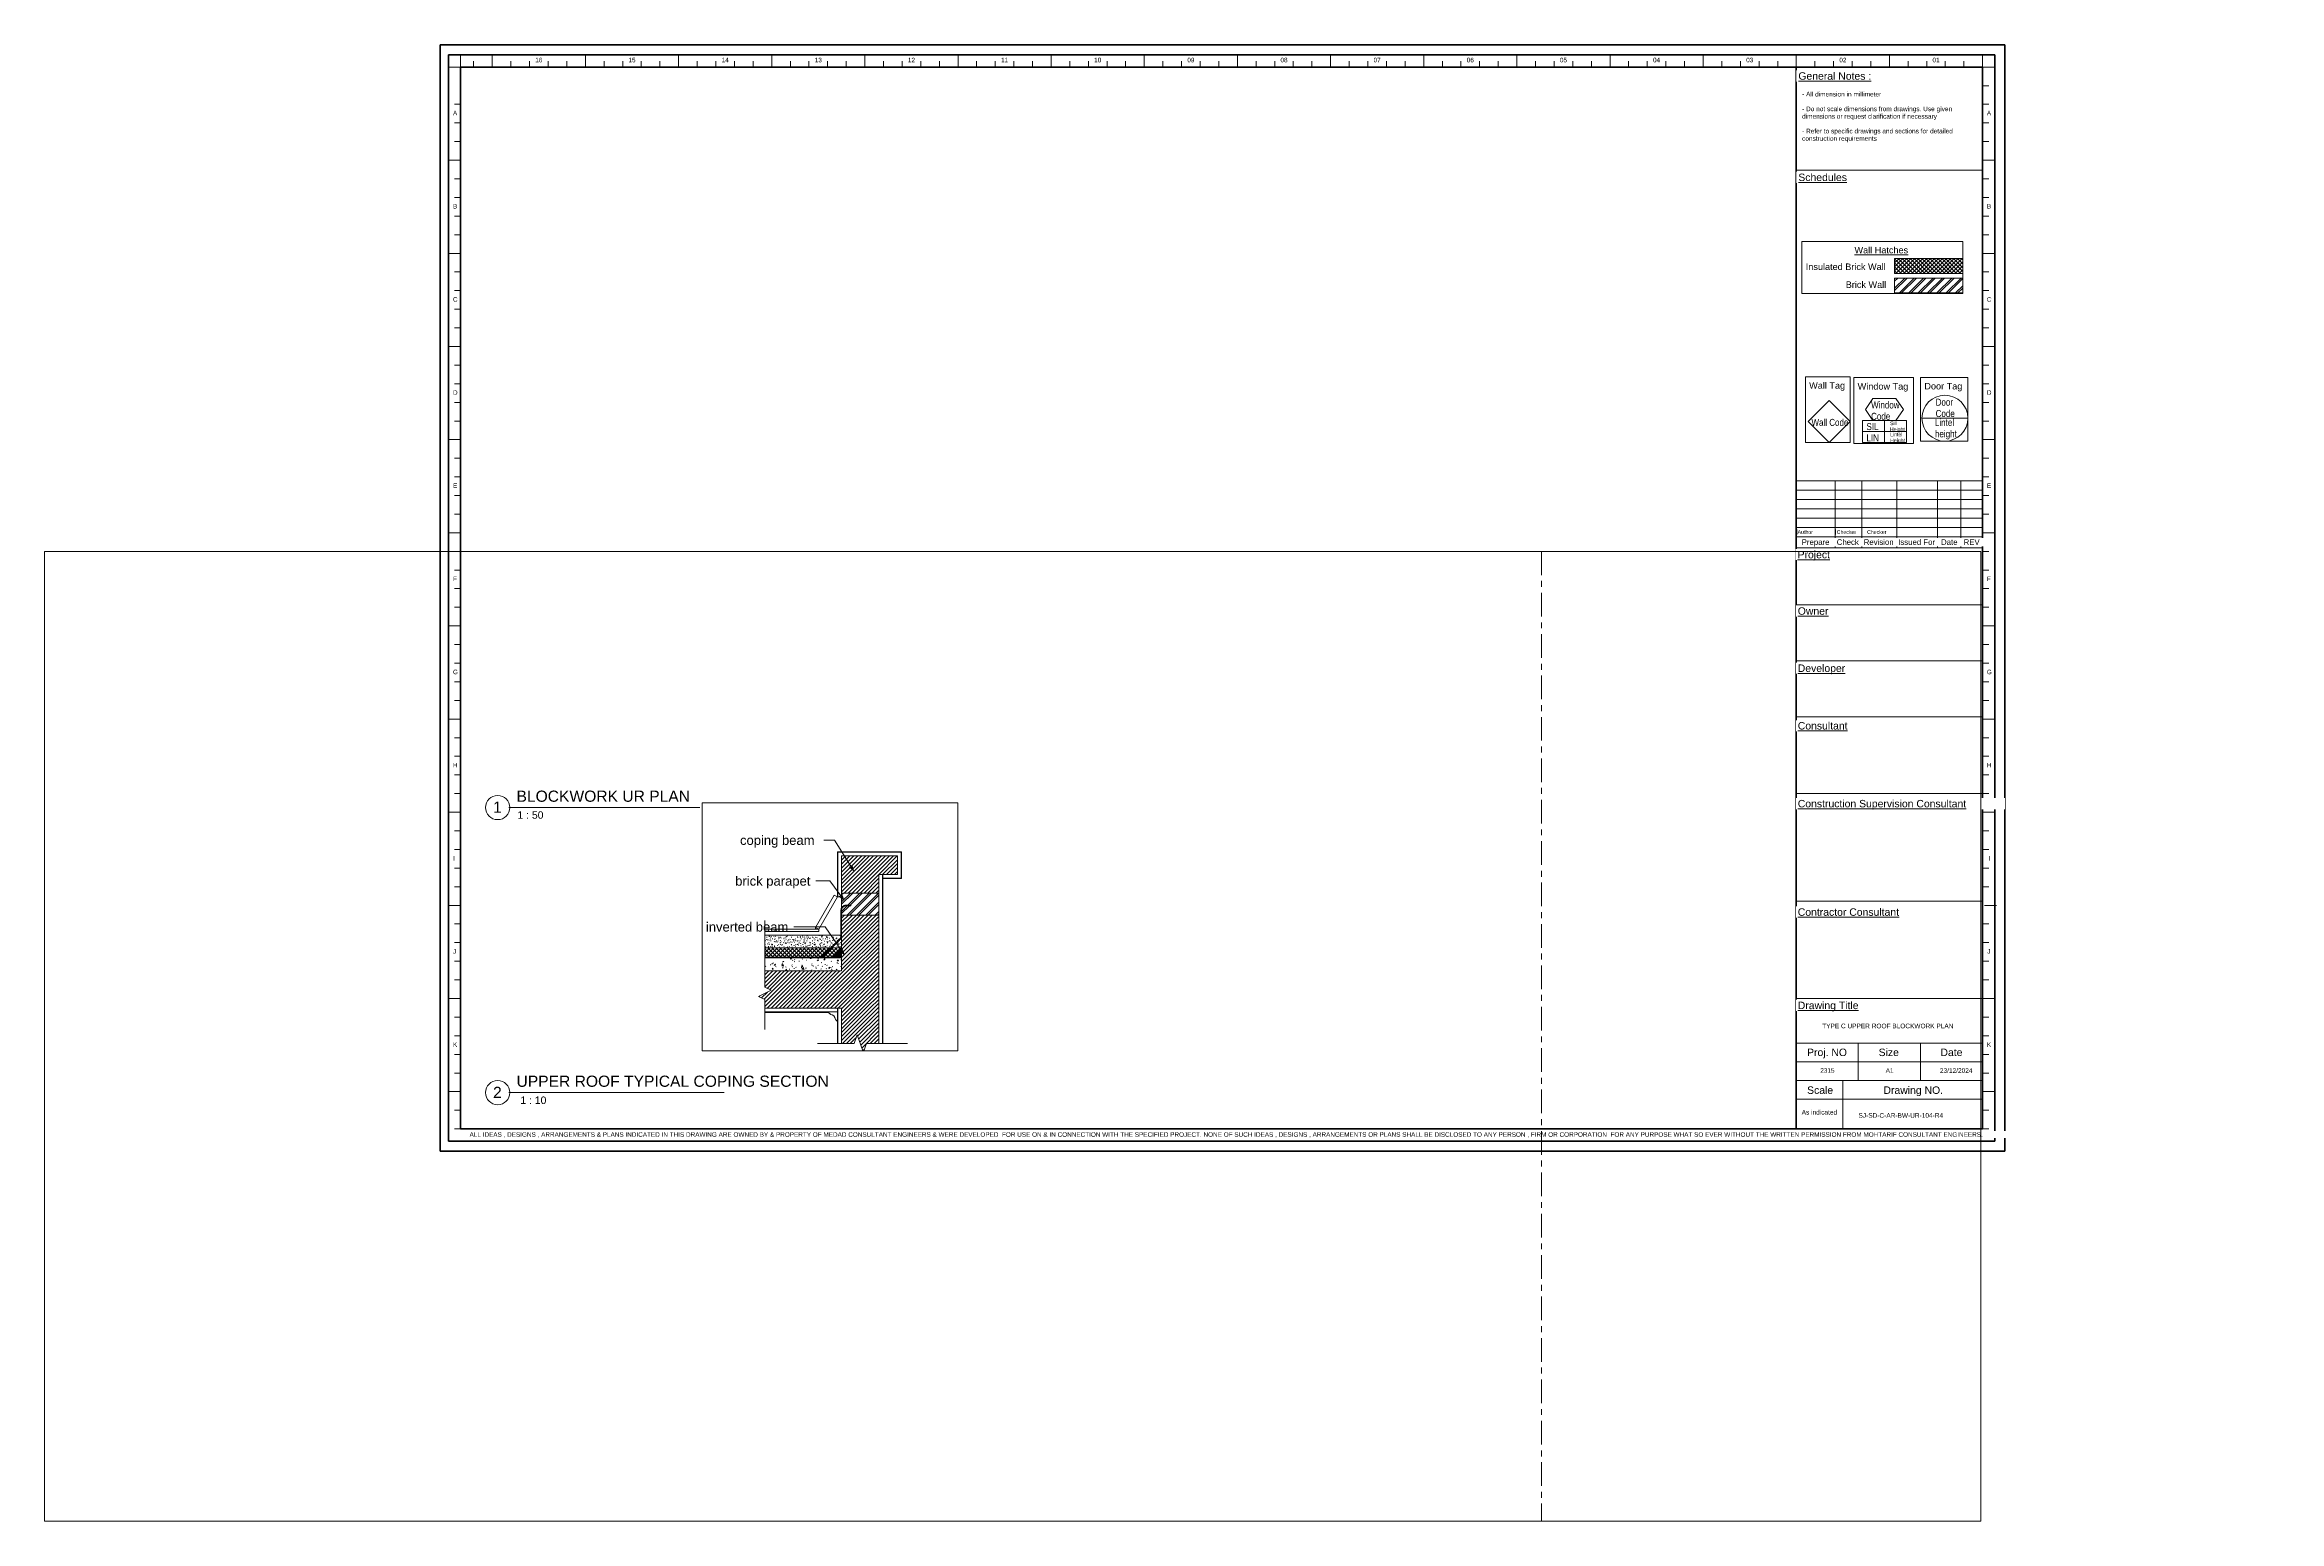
# Paper-space layout 'Layout1' of a CAD drawing. Header units: millimetres. Extents: x -210 to 990, y -200 to 593.
# The model-space entities are those that its viewports show. They can reach past a viewport. Long polylines and large blocks are cut down to what shows.
import ezdxf

# ---------------------------------------------------------------- set-up
doc = ezdxf.new("R2010")
doc.units = ezdxf.units.MM
doc.linetypes.add('Grid Line', pattern=[22.225, 12.7, -3.175, 3.175, -3.175])
for name, color, linetype, lineweight in [('A-CLNG', 13, 'Continuous', 18), ('A-DETL-GENF', 92, 'Continuous', 18), ('A-DETL-MEDM', 33, 'Continuous', 18), ('A-DETL-THIN', 151, 'Continuous', 18), ('A-DOOR-IDEN', 7, 'Continuous', 18), ('A-FLOR', 192, 'Continuous', 18), ('A-FLOR-MCUT', 51, 'Continuous', 18), ('A-FLOR-PATT', 8, 'Continuous', 18), ('A-GENM', 13, 'Continuous', 18), ('A-GLAZ-IDEN', 7, 'Continuous', 18), ('A-WALL', 113, 'Continuous', 18), ('A-WALL-IDEN', 7, 'Continuous', 18), ('A-WALL-PATT', 111, 'Continuous', 18), ('Door tag_dwg', 8, 'Continuous', 18), ('G-ANNO-TEXT', 231, 'Continuous', 9), ('G-ANNO-TTLB', 6, 'Continuous', 9), ('G-ANNO-TTLB-THIN', 151, 'Continuous', 9), ('G-ANNO-TTLB-WIDE', 214, 'Continuous', 50), ('S-COLS', 52, 'Continuous', 18), ('S-GRID', 1, 'Continuous', 9), ('Wall  tag_dwg', 8, 'Continuous', 18), ('Window tag_dwg', 8, 'Continuous', 18)]:
    doc.layers.add(name, color=color, linetype=linetype, lineweight=lineweight)
doc.layers.add('G-ANNO-NPLT', color=191, linetype='Continuous', plot=False)
doc.styles.add('Arial Narrow', font='ARIALN.TTF', dxfattribs={"height": 75})
doc.styles.add('Arial Narrow_1', font='ARIALN.TTF', dxfattribs={"height": 40})
doc.styles.add('Arial_10', font='arial.ttf', dxfattribs={"height": 2.5})
doc.styles.add('Arial_11', font='arial.ttf', dxfattribs={"height": 2})
doc.styles.add('Arial_12', font='arial.ttf', dxfattribs={"height": 6})
doc.styles.add('Arial_4', font='arial.ttf', dxfattribs={"height": 87.5})
doc.styles.add('Arial_5', font='arial.ttf', dxfattribs={"height": 70})
doc.styles.add('Arial_6', font='arial.ttf', dxfattribs={"height": 50})
doc.styles.add('Arial_7', font='arial.ttf', dxfattribs={"height": 4})
pattern_1 = [(45, (2942.074, 5409.98), (-10.6066, 10.6066), [])]
pattern_2 = [(45, (19453.97, 5409.98), (-10.6066, 10.6066), [])]

# ---------------------------------------------------------------- blocks, each defined once
blk = doc.blocks.new('Viewport - M_View Title-391105-TYPE C UPPER ROOF BLOCKWORK PLAN')
at = {"layer": 'G-ANNO-TTLB'}
for start, end in [(360, 180), (180, 0)]:
    blk.add_arc((-6, 0), 6.5, start, end, dxfattribs=at)
blk = doc.blocks.new('TITILE BLOCK - A1 - SADAN_0001 - TITILE BLOCK - A1 - SADAN_0001-419970-GROUND FLOOR FURNITURE PLAN TYPE _C_')
at = {"layer": 'G-ANNO-TTLB-THIN'}
for p, q in [((13.5, 581), (7, 581)), ((13.5, 581), (13.5, 587.5)), ((20.5, 581), (20.5, 584.2)), ((30.5, 581), (30.5, 587.5)), ((40.5, 581), (40.5, 584.2)), ((50.5, 584.2), (50.5, 581)), ((60.5, 581), (60.5, 584.2)), ((70.5, 581), (70.5, 584.2)), ((80.5, 581), (80.5, 587.5)), ((90.5, 581), (90.5, 584.2)), ((100.5, 584.2), (100.5, 581)), ((110.5, 581), (110.5, 584.2)), ((120.5, 581), (120.5, 584.2)), ((130.5, 581), (130.5, 587.5)), ((140.5, 581), (140.5, 584.2)), ((150.5, 584.2), (150.5, 581)), ((160.5, 581), (160.5, 584.2)), ((170.5, 581), (170.5, 584.2)), ((180.5, 581), (180.5, 587.5)), ((190.5, 581), (190.5, 584.2)), ((200.5, 584.2), (200.5, 581)), ((210.5, 581), (210.5, 584.2)), ((220.5, 581), (220.5, 584.2)), ((230.5, 581), (230.5, 587.5)), ((240.5, 581), (240.5, 584.2)), ((250.5, 584.2), (250.5, 581)), ((260.5, 581), (260.5, 584.2)), ((270.5, 581), (270.5, 584.2)), ((280.5, 581), (280.5, 587.5)), ((290.5, 581), (290.5, 584.2)), ((300.5, 584.2), (300.5, 581)), ((310.5, 581), (310.5, 584.2)), ((320.5, 581), (320.5, 584.2)), ((330.5, 581), (330.5, 587.5)), ((340.5, 581), (340.5, 584.2)), ((350.5, 584.2), (350.5, 581)), ((360.5, 581), (360.5, 584.2)), ((370.5, 581), (370.5, 584.2)), ((380.5, 581), (380.5, 587.5)), ((390.5, 581), (390.5, 584.2)), ((400.5, 584.2), (400.5, 581)), ((410.5, 581), (410.5, 584.2)), ((420.5, 581), (420.5, 584.2)), ((430.5, 581), (430.5, 587.5)), ((440.5, 581), (440.5, 584.2)), ((450.5, 584.2), (450.5, 581)), ((460.5, 581), (460.5, 584.2)), ((470.5, 581), (470.5, 584.2)), ((480.5, 581), (480.5, 587.5)), ((490.5, 581), (490.5, 584.2)), ((500.5, 584.2), (500.5, 581)), ((510.5, 581), (510.5, 584.2)), ((520.5, 581), (520.5, 584.2)), ((530.5, 581), (530.5, 587.5)), ((540.5, 581), (540.5, 584.2)), ((550.5, 584.2), (550.5, 581)), ((560.5, 581), (560.5, 584.2)), ((570.5, 581), (570.5, 584.2)), ((580.5, 581), (580.5, 587.5)), ((590.5, 581), (590.5, 584.2)), ((600.5, 584.2), (600.5, 581)), ((610.5, 581), (610.5, 584.2)), ((620.5, 581), (620.5, 584.2)), ((630.5, 581), (630.5, 587.5)), ((640.5, 581), (640.5, 584.2)), ((650.5, 584.2), (650.5, 581)), ((660.5, 581), (660.5, 584.2)), ((670.5, 581), (670.5, 584.2)), ((680.5, 581), (680.5, 587.5)), ((690.5, 581), (690.5, 584.2)), ((700.5, 584.2), (700.5, 581)), ((710.5, 581), (710.5, 584.2)), ((720.5, 581), (720.5, 584.2)), ((730.5, 581), (730.5, 587.5)), ((740.5, 581), (740.5, 584.2)), ((750.5, 584.2), (750.5, 581)), ((760.5, 581), (760.5, 584.2)), ((770.5, 581), (770.5, 584.2)), ((780.5, 581), (780.5, 587.5)), ((790.5, 581), (790.5, 584.2)), ((800.5, 584.2), (800.5, 581)), ((810.5, 581), (810.5, 584.2)), ((820.5, 581), (820.5, 584.2)), ((830.5, 581), (830.5, 587.5)), ((830.5, 581), (837, 581)), ((830.5, 571), (833.8, 571)), ((10.2, 561), (13.5, 561)), ((833.8, 561), (830.5, 561)), ((13.5, 551), (10.2, 551)), ((13.5, 541), (10.2, 541)), ((830.5, 551), (833.8, 551)), ((830.5, 541), (833.8, 541)), ((13.5, 531), (7, 531)), ((830.5, 531), (837, 531)), ((13.5, 521), (10.2, 521)), ((830.5, 525.6), (730.5, 525.6)), ((830.5, 521), (833.8, 521)), ((10.2, 511), (13.5, 511)), ((833.8, 511), (830.5, 511)), ((13.5, 501), (10.2, 501)), ((830.5, 501), (833.8, 501)), ((13.5, 481), (7, 481)), ((13.5, 491), (10.2, 491)), ((830.5, 491), (833.8, 491)), ((830.5, 481), (837, 481)), ((13.5, 471), (10.2, 471)), ((830.5, 471), (833.8, 471)), ((10.2, 461), (13.5, 461)), ((833.8, 461), (830.5, 461)), ((13.5, 451), (10.2, 451)), ((830.5, 451), (833.8, 451)), ((13.5, 441), (10.2, 441)), ((830.5, 441), (833.8, 441)), ((13.5, 431), (7, 431)), ((13.5, 421), (10.2, 421)), ((830.5, 431), (837, 431)), ((830.5, 421), (833.8, 421)), ((10.2, 411), (13.5, 411)), ((833.8, 411), (830.5, 411)), ((13.5, 401), (10.2, 401)), ((830.5, 401), (833.8, 401)), ((13.5, 391), (10.2, 391)), ((830.5, 391), (833.8, 391)), ((13.5, 381), (7, 381)), ((830.5, 381), (837, 381)), ((13.5, 371), (10.2, 371)), ((10.2, 361), (13.5, 361)), ((830.5, 371), (833.8, 371)), ((833.8, 361), (830.5, 361)), ((13.5, 351), (10.2, 351)), ((830.5, 358.9), (730.5, 358.9)), ((830.5, 353.9), (730.5, 353.9)), ((830.5, 348.9), (730.5, 348.9)), ((751.4, 322.9), (751.4, 358.9)), ((765.7, 322.9), (765.7, 358.9)), ((784.4, 322.9), (784.4, 358.9)), ((806.3, 322.9), (806.3, 358.9)), ((818.9, 322.9), (818.9, 358.9)), ((830.5, 351), (833.8, 351)), ((13.5, 341), (10.2, 341)), ((830.5, 343.9), (730.5, 343.9)), ((830.5, 338.9), (730.5, 338.9)), ((830.5, 341), (833.8, 341)), ((13.5, 331), (7, 331)), ((830.5, 333.9), (730.5, 333.9)), ((830.5, 328.9), (730.5, 328.9)), ((830.5, 331), (837, 331)), ((13.5, 321), (10.2, 321)), ((730.5, 322.9), (830.5, 322.9)), ((830.5, 321), (833.8, 321)), ((10.2, 311), (13.5, 311)), ((13.5, 301), (10.2, 301)), ((833.8, 311), (830.5, 311)), ((830.5, 301), (833.8, 301)), ((13.5, 291), (10.2, 291)), ((730.5, 292.3), (830.5, 292.3)), ((830.5, 291), (833.8, 291)), ((13.5, 281), (7, 281)), ((830.5, 281), (837, 281)), ((13.5, 271), (10.2, 271)), ((830.5, 271), (833.8, 271)), ((10.2, 261), (13.5, 261)), ((730.5, 262.3), (830.5, 262.3)), ((833.8, 261), (830.5, 261)), ((13.5, 251), (10.2, 251)), ((13.5, 241), (10.2, 241)), ((830.5, 251), (833.8, 251)), ((830.5, 241), (833.8, 241)), ((13.5, 231), (7, 231)), ((730.5, 232.2), (830.5, 232.2)), ((830.5, 231), (837, 231)), ((13.5, 221), (10.2, 221)), ((830.5, 221), (833.8, 221)), ((10.2, 211), (13.5, 211)), ((833.8, 211), (830.5, 211)), ((13.5, 201), (10.2, 201)), ((830.5, 201), (833.8, 201)), ((13.5, 181), (7, 181)), ((13.5, 191), (10.2, 191)), ((730.5, 191), (830.5, 191)), ((830.5, 191), (833.8, 191)), ((830.5, 181), (837, 181)), ((13.5, 171), (10.2, 171)), ((830.5, 171), (833.8, 171)), ((10.2, 161), (13.5, 161)), ((833.8, 161), (830.5, 161)), ((13.5, 151), (10.2, 151)), ((830.5, 151), (833.8, 151)), ((13.5, 141), (10.2, 141)), ((730.5, 133.3), (830.5, 133.3)), ((830.5, 141), (833.8, 141)), ((13.5, 131), (7, 131)), ((13.5, 121), (10.2, 121)), ((830.5, 121), (833.8, 121)), ((831.5, 131), (838, 131)), ((10.2, 111), (13.5, 111)), ((833.8, 111), (830.5, 111)), ((13.5, 101), (10.2, 101)), ((830.5, 101), (833.8, 101)), ((13.5, 91), (10.2, 91)), ((830.5, 91), (833.8, 91)), ((13.5, 81), (7, 81)), ((730.5, 81), (830.5, 81)), ((830.5, 81), (837, 81)), ((13.5, 71), (10.2, 71)), ((10.2, 61), (13.5, 61)), ((830.5, 71), (833.8, 71)), ((833.8, 61), (830.5, 61)), ((13.5, 51), (10.2, 51)), ((730.5, 57), (830.5, 57)), ((763.8, 57), (763.8, 37)), ((797.2, 57), (797.2, 37)), ((830.5, 51), (833.8, 51)), ((13.5, 41), (10.2, 41)), ((830.5, 47), (730.5, 47)), ((730.5, 37), (830.5, 37)), ((755.5, 37), (755.5, 11)), ((830.5, 41), (833.8, 41)), ((13.5, 31), (7, 31)), ((830.5, 27), (730.5, 27)), ((830.5, 31), (837, 31)), ((13.5, 21), (10.2, 21)), ((830.5, 21), (833.8, 21)), ((10.2, 11), (13.5, 11)), ((833.8, 11), (830.5, 11))]:
    blk.add_line(p, q, dxfattribs=at)
at = {"layer": 'G-ANNO-TTLB-WIDE'}
for p, q in [((2.5, 593), (2.5, -1)), ((842.5, 593), (2.5, 593)), ((842.5, -1), (842.5, 593)), ((7, 4.5), (7, 587.5)), ((7, 587.5), (837, 587.5)), ((13.5, 11), (13.5, 581)), ((13.5, 581), (830.5, 581)), ((730.5, 581), (730.5, 11)), ((830.5, 581), (830.5, 11)), ((837, 587.5), (837, 4.5)), ((837, 4.5), (7, 4.5)), ((830.5, 11), (13.5, 11)), ((2.5, -1), (842.5, -1))]:
    blk.add_line(p, q, dxfattribs=at)
at = {"layer": 'G-ANNO-TTLB', "attachment_point": 1, "bg_fill": 3, "box_fill_scale": 1.25, "bg_fill_color": 256, "bg_fill_true_color": 13158600, "bg_fill_transparency": 0}
for s, insert, char_height, width, style in [('16', (53.6, 586), 2.45, 4.489, 'Arial_5'), ('15', (103.6, 586), 2.45, 4.489, 'Arial_5'), ('14', (153.6, 586), 2.45, 4.489, 'Arial_5'), ('13', (203.6, 586), 2.45, 4.489, 'Arial_5'), ('12', (253.6, 586), 2.45, 4.489, 'Arial_5'), ('11', (303.6, 586), 2.45, 4.489, 'Arial_5'), ('10', (353.6, 586), 2.45, 4.489, 'Arial_5'), ('09', (403.6, 586), 2.45, 4.489, 'Arial_5'), ('08', (453.6, 586), 2.45, 4.489, 'Arial_5'), ('07', (503.6, 586), 2.45, 4.489, 'Arial_5'), ('06', (553.6, 586), 2.45, 4.489, 'Arial_5'), ('05', (603.6, 586), 2.45, 4.489, 'Arial_5'), ('04', (653.6, 586), 2.45, 4.489, 'Arial_5'), ('03', (703.6, 586), 2.45, 4.489, 'Arial_5'), ('\\LGeneral Notes :', (731.6, 578.2), 4, 47.7, 'Arial_4'), ('01', (803.6, 586), 2.45, 4.489, 'Arial_5'), ('A', (9.4, 557.5), 2.45, 2.325, 'Arial_5'), ('A', (832.8, 557.5), 2.45, 2.325, 'Arial_5'), ('\\LSchedules', (731.6, 523.8), 4, 31.827, 'Arial_4'), ('B', (9.4, 507.5), 2.45, 2.325, 'Arial_5'), ('B', (832.8, 507.5), 2.45, 2.325, 'Arial_5'), ('C', (9.4, 457.5), 2.45, 2.325, 'Arial_5'), ('C', (832.8, 457.5), 2.45, 2.325, 'Arial_5'), ('D', (9.4, 407.5), 2.45, 2.325, 'Arial_5'), ('D', (832.8, 407.5), 2.45, 2.325, 'Arial_5'), ('E', (9.4, 357.5), 2.45, 2.325, 'Arial_5'), ('E', (832.8, 357.5), 2.45, 2.325, 'Arial_5'), ('Prepare', (733.4, 327.5), 3, 18.359, 'Arial_6'), ('F', (9.4, 307.5), 2.45, 2.325, 'Arial_5'), ('F', (832.8, 307.5), 2.45, 2.325, 'Arial_5'), ('\\LOwner', (731.3, 291), 4, 19.962, 'Arial_4'), ('G', (9.4, 257.5), 2.45, 2.325, 'Arial_5'), ('\\LDeveloper', (731.3, 260.3), 4, 30.945, 'Arial_4'), ('G', (832.8, 257.5), 2.45, 2.325, 'Arial_5'), ('\\LConsultant', (731.3, 229.4), 4, 32.549, 'Arial_4'), ('H', (9.4, 207.5), 2.45, 2.325, 'Arial_5'), ('H', (832.8, 207.5), 2.45, 2.325, 'Arial_5'), ('\\LConstruction Supervision Consultant', (731.3, 187.6), 4, 110.232, 'Arial_4'), ('I', (9.4, 157.5), 2.45, 1.042, 'Arial_5'), ('I', (833.8, 157.5), 2.45, 1.042, 'Arial_5'), ('\\LContractor Consultant', (731.3, 129.4), 4, 66.219, 'Arial_4'), ('J', (9.4, 107.5), 2.45, 2.084, 'Arial_5'), ('J', (833, 107.5), 2.45, 2.084, 'Arial_5'), ('\\LDrawing Title', (731.3, 79.3), 4, 39.684, 'Arial_4'), ('K', (9.4, 57.5), 2.45, 2.325, 'Arial_5'), ('Proj. NO', (736.3, 54.1), 4, 26.215, 'Arial_4'), ('Size', (774.7, 54.1), 4, 13.148, 'Arial_4'), ('Date', (807.9, 54.1), 4, 14.35, 'Arial_4'), ('K', (832.8, 57.5), 2.45, 2.325, 'Arial_5'), ('ALL IDEAS , DESIGNS , ARRANGEMENTS & PLANS INDICATED IN THIS DRAWING ARE OWNED BY & PROPERTY OF MEDAD CONSULTANT ENGINEERS & WERE DEVELOPED  FOR USE ON & IN CONNECTION WITH THE SPECIFIED PROJECT. NONE OF SUCH IDEAS , DESIGNS , ARRANGEMENTS OR PLANS SHALL BE DISCLOSED TO ANY PERSON , FIRM OR CORPORATION  FOR ANY PURPOSE WHAT SO EVER WITHOUT THE WRITTEN PERMISSION FROM MOHTARIF CONSULTANT ENGINEERS. ', (18.3, 9.2), 2.45, 970.844, 'Arial_5')]:
    blk.add_mtext(s, dxfattribs=dict(at, insert=insert, char_height=char_height, width=width, style=style))
for s, insert, char_height, width, style in [('02', (753.6, 586), 2.45, 4.489, 'Arial_5'), ('Check', (752.2, 327.5), 3, 14.671, 'Arial_6'), ('2315', (743.4, 43.6), 2.45, 8.979, 'Arial_5'), ('A1', (778.5, 43.6), 2.45, 4.97, 'Arial_5')]:
    blk.add_mtext(s, dxfattribs=dict(at, insert=insert, char_height=char_height, width=width, style=style))
for s, insert, char_height, width, style in [('Revision', (766.7, 327.5), 3, 19.802, 'Arial_6'), ('\\LProject', (731.2, 321.3), 4, 21.325, 'Arial_4'), ('Scale', (736.3, 33.8), 4, 17.076, 'Arial_4'), ('Drawing NO.', (777.3, 33.8), 4, 38.882, 'Arial_4')]:
    blk.add_mtext(s, dxfattribs=dict(at, insert=insert, char_height=char_height, width=width, style=style))
at = {"layer": 'G-ANNO-TTLB', "insert": (785.2, 327.5), "char_height": 3, "width": 24.371, "attachment_point": 1, "style": 'Arial_6', "bg_fill": 3, "box_fill_scale": 1.25, "bg_fill_color": 256, "bg_fill_true_color": 13158600, "bg_fill_transparency": 0}
blk.add_mtext('Issued For', dxfattribs=at)
at = {"layer": 'G-ANNO-TTLB', "insert": (808.2, 327.5), "char_height": 3, "width": 10.903, "attachment_point": 1, "style": 'Arial_6', "bg_fill": 3, "box_fill_scale": 1.25, "bg_fill_color": 256, "bg_fill_true_color": 13158600, "bg_fill_transparency": 0}
blk.add_mtext('Date', dxfattribs=at)
at = {"layer": 'G-ANNO-TTLB', "insert": (820.3, 327.5), "char_height": 3, "width": 10.582, "attachment_point": 1, "style": 'Arial_6', "bg_fill": 3, "box_fill_scale": 1.25, "bg_fill_color": 256, "bg_fill_true_color": 13158600, "bg_fill_transparency": 0}
blk.add_mtext('REV', dxfattribs=at)
blk = doc.blocks.new('Family - ___-526506-Wall types legend')
at = {"layer": 'A-WALL-PATT'}
h = blk.add_hatch(dxfattribs=at)
h.set_pattern_fill('FP_1', color=256, style=0, pattern_type=2)
h.set_pattern_definition([(45, (0, 0), (-26.5165, 26.5165), []), (135, (0, 0), (-26.5165, -26.5165), [])])
h.paths.add_polyline_path([(1708.8, 3066.9), (1708.8, 3266.9), (794.4, 3266.9), (794.4, 3066.9)])
at = {"layer": 'A-WALL'}
for p, q in [((1708.8, 3266.9), (794.4, 3266.9)), ((794.4, 3266.9), (794.4, 3066.9)), ((1708.8, 3066.9), (1708.8, 3266.9)), ((794.4, 3066.9), (1708.8, 3066.9))]:
    blk.add_line(p, q, dxfattribs=at)
blk = doc.blocks.new('Family - ___-742179-Wall types legend')
at = {"layer": 'A-WALL-PATT'}
h = blk.add_hatch(dxfattribs=at)
h.set_pattern_fill('FP_2', color=256, style=0, pattern_type=2)
h.set_pattern_definition([(45, (0, 0), (-62.8618, 62.8618), []), (45, (0, 95.25), (-62.8618, 62.8618), [])])
h.paths.add_polyline_path([(1708.8, 2804.8), (1708.8, 3004.8), (794.4, 3004.8), (794.4, 2804.8)])
at = {"layer": 'A-WALL'}
for p, q in [((1708.8, 3004.8), (794.4, 3004.8)), ((794.4, 3004.8), (794.4, 2804.8)), ((1708.8, 2804.8), (1708.8, 3004.8)), ((794.4, 2804.8), (1708.8, 2804.8))]:
    blk.add_line(p, q, dxfattribs=at)
blk = doc.blocks.new('Wall  tag_dwg_M_Wall Tag - 12mm-36223-Blockwork GF Plan-526534-Wall Tag')
at = {"layer": 'A-WALL-IDEN', "flags": 128}
blk.add_lwpolyline([(238, 462), (12.7, 236.7), (238, 11.3), (463.4, 236.7)], close=True, dxfattribs=at)
blk = doc.blocks.new('Wall  tag_dwg-526533-Wall Tag')
blk.add_blockref('Wall  tag_dwg_M_Wall Tag - 12mm-36223-Blockwork GF Plan-526534-Wall Tag', (0, 0))
at = {"layer": 'A-WALL-IDEN', "insert": (48.8, 265), "char_height": 75, "width": 475.276, "attachment_point": 1, "line_spacing_factor": 0.974696, "style": 'Arial Narrow'}
blk.add_mtext('Wall Code', dxfattribs=at)
blk = doc.blocks.new('Window tag_dwg_M_Window Tag - M_Window Tag-3796-Blockwork GF Plan-526543-Window Tag')
at = {"layer": 'A-GLAZ-IDEN'}
for p, q in [((166.8, 266.3), (369.3, 266.3)), ((268.1, 266.3), (268.1, 30)), ((31.8, 148.2), (504.3, 148.2))]:
    blk.add_line(p, q, dxfattribs=at)
at = {"layer": 'A-GLAZ-IDEN', "flags": 128}
for points in [[(144, 266.3), (63.9, 385), (144, 503.7), (392.2, 503.7), (472.2, 385), (392.2, 266.3)], [(335.6, 266.3), (504.3, 266.3), (504.3, 30), (31.8, 30), (31.8, 266.3), (202.5, 266.3)]]:
    blk.add_lwpolyline(points, dxfattribs=at)
at = {"layer": 'A-GLAZ-IDEN', "char_height": 75, "attachment_point": 1, "line_spacing_factor": 0.974696, "style": 'Arial Narrow'}
for s, insert, width in [('SIL', (74.9, 240), 154.743), ('LIN', (74.9, 118.4), 160.269)]:
    blk.add_mtext(s, dxfattribs=dict(at, insert=insert, width=width))
blk = doc.blocks.new('Window tag_dwg-526542-Window Tag')
blk.add_blockref('Window tag_dwg_M_Window Tag - M_Window Tag-3796-Blockwork GF Plan-526543-Window Tag', (0, 0))
at = {"layer": 'A-GLAZ-IDEN', "attachment_point": 1, "line_spacing_factor": 0.974696}
for s, insert, char_height, width, style in [('Window\\PCode', (124.9, 472.1), 75, 366.589, 'Arial Narrow'), ('Sill\\PHeight', (328, 257.8), 40, 158.672, 'Arial Narrow_1'), ('Lintel\\PHeight', (329.8, 138.6), 40, 158.672, 'Arial Narrow_1')]:
    blk.add_mtext(s, dxfattribs=dict(at, insert=insert, char_height=char_height, width=width, style=style))
blk = doc.blocks.new('Door tag_dwg_M_Door Tag - M_Door Tag-1233-Blockwork GF Plan-526554-Door Tag')
at = {"layer": 'A-DOOR-IDEN'}
blk.add_line((-37, 210.9), (455.6, 210.9), dxfattribs=at)
blk.add_circle((209.3, 210.9), 246.3, dxfattribs=at)
blk = doc.blocks.new('Door tag_dwg-526553-Door Tag')
blk.add_blockref('Door tag_dwg_M_Door Tag - M_Door Tag-1233-Blockwork GF Plan-526554-Door Tag', (0, 0))
at = {"layer": 'A-DOOR-IDEN', "char_height": 75, "attachment_point": 1, "line_spacing_factor": 0.974696, "style": 'Arial Narrow'}
for s, insert, width in [('Door\\PCode', (110.2, 420.4), 245.928), ('Lintel\\Pheight', (102.9, 202.6), 280.008)]:
    blk.add_mtext(s, dxfattribs=dict(at, insert=insert, width=width))
blk = doc.blocks.new('SEQ-SV-C-STR_rvt-1-UPPER ROOF TYPICAL COPING SECTION')
at = {"layer": 'A-FLOR-PATT'}
h = blk.add_hatch(dxfattribs=at)
h.set_pattern_fill('FP_7', color=9, style=0, pattern_type=2)
h.set_pattern_definition(pattern_1)
h.paths.add_polyline_path([(2231.8, 9620), (2843.2, 9620), (2843.2, 9820), (2231.8, 9820), (2231.8, 9733.2), (2265.4, 9716.6), (2198.2, 9683.3), (2231.8, 9666.7), (2231.8, 9620.7)])
h = blk.add_hatch(dxfattribs=at)
h.set_pattern_fill('FP_7', color=9, style=0, pattern_type=2)
h.set_pattern_definition(pattern_1)
h.paths.add_polyline_path([(2231.8, 9620), (2843.2, 9620), (2843.2, 9820), (2231.8, 9820), (2231.8, 9733.2), (2265.4, 9716.6), (2198.2, 9683.3), (2231.8, 9666.7), (2231.8, 9620.7)])
at = {"layer": 'S-COLS'}
h = blk.add_hatch(dxfattribs=at)
h.set_pattern_fill('FP_7', color=256, style=0, pattern_type=2)
h.set_pattern_definition(pattern_1)
h.paths.add_polyline_path([(2762.7, 9390.7), (2776.5, 9430), (2843.2, 9430), (2843.2, 9620), (2643.2, 9620), (2643.2, 9430), (2710, 9430), (2726.6, 9477.5), (2757, 9390.7), (2759.8, 9390.7)])
h.paths.add_polyline_path([(2721.9, 9820), (2843.2, 9820), (2843.2, 10120), (2643.2, 10120), (2643.2, 9820)])
h = blk.add_hatch(dxfattribs=at)
h.set_pattern_fill('FP_7', color=256, style=0, pattern_type=2)
h.set_pattern_definition(pattern_1)
h.paths.add_polyline_path([(2762.7, 9390.7), (2776.5, 9430), (2843.2, 9430), (2843.2, 9620), (2643.2, 9620), (2643.2, 9430), (2710, 9430), (2726.6, 9477.5), (2757, 9390.7), (2759.8, 9390.7)])
h.paths.add_polyline_path([(2721.9, 9820), (2843.2, 9820), (2843.2, 10120), (2643.2, 10120), (2643.2, 9820)])
at = {"layer": 'A-FLOR', "color": 7}
for p, q in [((2643.2, 9820), (2231.8, 9820)), ((2843.2, 9620), (2843.2, 9820)), ((2231.8, 9620), (2643.2, 9620))]:
    blk.add_line(p, q, dxfattribs=at)
at = {"layer": 'S-COLS', "color": 7}
for p, q in [((2843.2, 10120), (2643.2, 10120)), ((2643.2, 10120), (2643.2, 9944)), ((2843.2, 9820), (2843.2, 10120)), ((2643.2, 9894), (2643.2, 9820)), ((2643.2, 9620), (2643.2, 9430)), ((2843.2, 9430), (2843.2, 9620))]:
    blk.add_line(p, q, dxfattribs=at)
blk = doc.blocks.new('Generic Models 101 - Generic Models 101-1815137-UPPER ROOF TYPICAL COPING SECTION')
at = {"layer": 'A-GENM'}
for p, q in [((2622.8, 9600), (2572.8, 9600)), ((2572.8, 9600), (2572.8, 9598)), ((2572.8, 9598), (2572.8, 9596)), ((2622.8, 9550), (2622.8, 9600)), ((2572.8, 9596), (2576.9, 9596)), ((2583, 9589.9), (2583, 9585.9)), ((2610.3, 9560.2), (2612.7, 9560.2)), ((2618.7, 9554.2), (2618.7, 9550)), ((2618.7, 9550), (2622.8, 9550))]:
    blk.add_line(p, q, dxfattribs=at)
for centre, radius, start, end in [((2581.4, 9594.4), 4.74, 159.9161, 290.0839), ((2583.7, 9559.2), 26.7, 2.2366, 91.4634), ((2617.1, 9558.7), 4.7, 160.4077, 289.5923)]:
    blk.add_arc(centre, radius, start, end, dxfattribs=at)
blk = doc.blocks.new('Walls 23 - Walls 1-1916093-UPPER ROOF TYPICAL COPING SECTION')
at = {"layer": 'A-WALL'}
for p, q in [((2963.2, 10458), (2643.2, 10458)), ((2963.2, 10318), (2963.2, 10458)), ((2643.2, 10438), (2943.2, 10438)), ((2943.2, 10438), (2943.2, 10338)), ((2943.2, 10338), (2865.2, 10338)), ((2865.2, 10338), (2865.2, 10318)), ((2865.2, 10318), (2963.2, 10318))]:
    blk.add_line(p, q, dxfattribs=at)
blk = doc.blocks.new('Walls 12 - Walls 3-1922320-UPPER ROOF TYPICAL COPING SECTION')
at = {"layer": 'A-WALL'}
for p, q in [((2963.2, 10460), (2621.2, 10460)), ((2621.2, 10460), (2621.2, 10458)), ((2621.2, 10458), (2643.2, 10458)), ((2643.2, 10458), (2963.2, 10458)), ((2965.2, 10460), (2963.2, 10460)), ((2963.2, 10460), (2963.2, 10458)), ((2963.2, 10458), (2963.2, 10460)), ((2963.2, 10458), (2963.2, 10318)), ((2965.2, 10318), (2965.2, 10460)), ((2963.2, 10318), (2865.2, 10318)), ((2865.2, 10318), (2865.2, 10316)), ((2965.2, 10318), (2963.2, 10318)), ((2963.2, 10318), (2965.2, 10318)), ((2965.2, 10316), (2965.2, 10318)), ((2865.2, 10316), (2965.2, 10316))]:
    blk.add_line(p, q, dxfattribs=at)
blk = doc.blocks.new('Floors 15 - Floors 15-2593121-UPPER ROOF TYPICAL COPING SECTION')
at = {"layer": 'A-FLOR'}
for p, q in [((2521.2, 10044), (2503.9, 10054)), ((2503.9, 10054), (2503.9, 10044)), ((2503.9, 10044), (2521.2, 10044))]:
    blk.add_line(p, q, dxfattribs=at)
blk = doc.blocks.new('Detail Items - Break Line - v2021 - Detail Items - Break Line - v2021-1062368-UPPER ROOF TYPICAL COPING SECTION')
at = {"layer": 'A-DETL-MEDM'}
for p, q in [((2726.6, 9477.5), (2710, 9430)), ((2757, 9390.7), (2726.6, 9477.5)), ((2710, 9430), (2513.5, 9430)), ((2776.5, 9430), (2762.7, 9390.7)), ((2998, 9430), (2776.5, 9430))]:
    blk.add_line(p, q, dxfattribs=at)
blk = doc.blocks.new('Detail Items - Break Line - v2021 - Detail Items - Break Line - v2021-2383758-UPPER ROOF TYPICAL COPING SECTION')
at = {"layer": 'A-DETL-MEDM'}
for p, q in [((2231.8, 9733.2), (2231.8, 10091.7)), ((2265.4, 9716.6), (2231.8, 9733.2)), ((2198.2, 9683.3), (2265.4, 9716.6)), ((2231.8, 9666.7), (2198.2, 9683.3)), ((2231.8, 9505.7), (2231.8, 9666.7))]:
    blk.add_line(p, q, dxfattribs=at)

msp = doc.modelspace()

# ---------------------------------------------------------------- hatches: boundary and pattern name
at = {"layer": 'A-DETL-GENF'}
msp.add_hatch(color=7, dxfattribs=at).paths.add_polyline_path([(19155.1, 9894), (19155.1, 9944), (19105.1, 9894)])
at = {"layer": 'A-FLOR-PATT'}
h = msp.add_hatch(dxfattribs=at)
h.set_pattern_fill('FP_5', color=256, style=0, pattern_type=2)
h.set_pattern_definition([(0, (19453.97, 5409.98), (40.64, 10.16), [3.353, -27.127, 3.353, -27.127, -162.56]), (0, (19453.97, 5409.98), (40.64, 10.16), [-60.96, 3.353, -57.607, 3.353, -27.127, -71.12]), (0, (19453.97, 5409.98), (40.64, 10.16), [-152.4, 3.353, -16.967, 3.353, -47.447]), (120, (19469.21, 5415.06), (-29.118818, 30.115272), [3.353, -27.127, 3.353, -27.127, -162.56]), (120, (19469.21, 5415.06), (-29.118818, 30.115272), [-60.96, 3.353, -57.607, 3.353, -27.127, -71.12]), (120, (19469.21, 5415.06), (-29.118818, 30.115272), [-152.4, 3.353, -16.967, 3.353, -47.447]), (240, (19474.29, 5435.38), (-11.521182, -40.275272), [3.353, -27.127, 3.353, -27.127, -162.56]), (240, (19474.29, 5435.38), (-11.521182, -40.275272), [-60.96, 3.353, -57.607, 3.353, -27.127, -71.12]), (240, (19474.29, 5435.38), (-11.521182, -40.275272), [-152.4, 3.353, -16.967, 3.353, -47.447])])
h.paths.add_polyline_path([(19105.1, 9944), (19155.1, 9944), (19155.1, 10012), (18743.7, 10012), (18743.7, 9944)])
h = msp.add_hatch(dxfattribs=at)
h.set_pattern_fill('FP_6', color=256, style=0, pattern_type=2)
h.set_pattern_definition([(45, (19453.97, 5409.98), (-10.6066, 10.6066), []), (135, (19453.97, 5409.98), (-10.6066, -10.6066), [])])
h.paths.add_polyline_path([(19105.1, 9894), (19155.1, 9944), (18743.7, 9944), (18743.7, 9894)])
at = {"layer": 'A-FLOR-PATT', "lineweight": 5}
msp.add_hatch(color=256, dxfattribs=at).paths.add_polyline_path([(19105.1, 9890), (19155.1, 9890), (19155.1, 9894), (18743.7, 9894), (18743.7, 9890)])
at = {"layer": 'A-FLOR-PATT'}
h = msp.add_hatch(dxfattribs=at)
h.set_pattern_fill('FP_4', color=256, style=0, pattern_type=2)
h.set_pattern_definition([(50, (19453.97, 5409.98), (72.8738, -6.3761), [7.62, -83.82]), (355, (19453.97, 5409.98), (-14.097, 76.4224), [6.096, -67.056]), (100.451, (19460.04, 5409.45), (58.777, 70.0469), [6.476, -71.236]), (46.184, (19453.97, 5430.3), (108.4314, -16.8175), [11.43, -125.73]), (96.636, (19463.01, 5428.9), (94.961, 98.971), [9.714, -106.854]), (351.184, (19453.97, 5430.3), (94.9623, 98.9702), [9.144, -100.584]), (21, (19464.13, 5425.22), (60.64565, -40.9065), [7.62, -83.82]), (326, (19464.13, 5425.22), (24.7208, 73.6749), [6.096, -67.056]), (71.451, (19469.184, 5421.81), (85.3669, 32.7687), [6.476, -71.236]), (37.5, (19453.97, 5409.98), (1.23552, 33.82243), [3.353, -62.89, 3.353, -64.719, -67.31]), (37.5, (19453.97, 5409.98), (1.23552, 33.82243), [-134.315, 3.353, -63.957]), (7.5, (19453.97, 5409.98), (26.72815, 40.07255), [3.353, -35.458, 3.353, -61.366, -25.654]), (7.5, (19453.97, 5409.98), (26.72815, 40.07255), [-103.53, 3.353, -22.301]), (327.5, (19431.313, 5409.98), (54.23632, -2.29212), [3.353, -22.047, 3.353, -75.895, -105.156]), (327.5, (19431.313, 5409.98), (54.23632, -2.29212), [-104.648, 3.353, -101.803]), (317.5, (19421.153, 5409.98), (59.2516, 10.17014), [3.353, -29.667, 3.353, -49.276, -74.676]), (317.5, (19421.153, 5409.98), (59.2516, 10.17014), [-85.649, 3.353, -71.323])])
h.paths.add_polyline_path([(19155.1, 9820), (19155.1, 9890), (18743.7, 9890), (18743.7, 9820)])
at = {"layer": 'A-WALL'}
msp.add_hatch(color=256, dxfattribs=at).paths.add_polyline_path([(19155.1, 10024), (19155.1, 10144.9), (19156.1, 10151.6), (19158.5, 10157.4), (19162.5, 10162.6), (19167.6, 10166.6), (19173.6, 10169.1), (19180.1, 10169.9), (19205.1, 10169.9), (19205.1, 10173.9), (19180.1, 10173.9), (19174.9, 10173.4), (19170.1, 10172.1), (19165.5, 10169.9), (19161.5, 10167.1), (19157.9, 10163.4), (19155.1, 10159.4), (19155.1, 10024)])
at = {"layer": 'A-WALL-PATT'}
h = msp.add_hatch(dxfattribs=at)
h.set_pattern_fill('FP_7', color=256, style=0, pattern_type=2)
h.set_pattern_definition(pattern_2)
h.paths.add_polyline_path([(19355.1, 10238), (19355.1, 10438), (19155.1, 10438), (19155.1, 10238), (19233.8, 10238)])
h = msp.add_hatch(dxfattribs=at)
h.set_pattern_fill('FP_7', color=256, style=0, pattern_type=2)
h.set_pattern_definition(pattern_2)
h.paths.add_polyline_path([(19375.1, 10338), (19455.1, 10338), (19455.1, 10438), (19355.1, 10438), (19355.1, 10338)])
h = msp.add_hatch(dxfattribs=at)
h.set_pattern_fill('FP_3', color=256, style=0, pattern_type=2)
h.set_pattern_definition([(45, (19453.97, 5409.98), (-25.14472, 25.14472), []), (45, (19453.97, 5448.08), (-25.14472, 25.14472), [])])
h.paths.add_polyline_path([(19355.1, 10120), (19355.1, 10238), (19155.1, 10238), (19155.1, 10159.6), (19158.2, 10163.9), (19161.8, 10167.3), (19165.7, 10170.1), (19170.1, 10172.1), (19174.9, 10173.4), (19180.1, 10173.9), (19205.1, 10173.9), (19205.1, 10169.9), (19180.1, 10169.9), (19173.4, 10169), (19167.6, 10166.6), (19162.5, 10162.6), (19158.5, 10157.4), (19156.1, 10151.6), (19155.1, 10144.9), (19155.1, 10120), (19233.8, 10120)])

# ---------------------------------------------------------------- linework, layer by layer
at = {"layer": 'A-CLNG'}
for p, q in [((19135.1, 9620), (18743.7, 9620)), ((19135.1, 9600), (19135.1, 9620)), ((18743.7, 9600), (19135.1, 9600)), ((18743.7, 9598), (19084.7, 9598)), ((19084.7, 9598), (19084.7, 9600))]:
    msp.add_line(p, q, dxfattribs=at)
at = {"layer": 'A-DETL-THIN'}
for p, q in [((19155.1, 9944), (19105.1, 9894)), ((19155.1, 9894), (19155.1, 9944)), ((19105.1, 9894), (19155.1, 9894))]:
    msp.add_line(p, q, dxfattribs=at)
at = {"layer": 'A-FLOR'}
for p, q in [((19115.8, 10227.2), (19015.8, 10054)), ((19133.1, 10217.2), (19115.8, 10227.2)), ((19033.1, 10044), (19133.1, 10217.2)), ((19133.1, 10217.2), (19033.1, 10044)), ((19155.1, 10217.2), (19133.1, 10217.2)), ((19155.1, 10024), (19155.1, 10217.2)), ((19015.8, 10054), (19033.1, 10044)), ((19033.1, 10044), (18743.7, 10044)), ((19033.1, 10032), (19033.1, 10044)), ((19033.1, 10044), (19033.1, 10032)), ((19155.1, 9944), (19155.1, 10024)), ((19155.1, 9820), (19155.1, 9894)), ((18743.7, 9820), (19155.1, 9820))]:
    msp.add_line(p, q, dxfattribs=at)
at = {"layer": 'A-FLOR-MCUT'}
for p, q in [((19033.1, 10032), (18743.7, 10032)), ((19155.1, 10012), (18743.7, 10012)), ((19155.1, 9944), (18743.7, 9944)), ((19105.1, 9894), (18743.7, 9894)), ((19155.1, 9890), (18743.7, 9890))]:
    msp.add_line(p, q, dxfattribs=at)
at = {"layer": 'A-WALL'}
for p, q in [((19133.1, 10458), (19133.1, 10217.2)), ((19155.1, 10458), (19133.1, 10458)), ((19135.1, 10458), (19135.1, 10217.2)), ((19455.1, 10438), (19155.1, 10438)), ((19155.1, 10159.6), (19155.1, 10438)), ((19455.1, 10338), (19455.1, 10438)), ((19355.1, 10120), (19355.1, 10338)), ((19355.1, 10338), (19455.1, 10338)), ((19355.1, 10338), (19355.1, 9430)), ((19375.1, 9430), (19375.1, 10338)), ((19377.1, 9430), (19377.1, 10338)), ((19355.1, 10238), (19155.1, 10238)), ((19133.1, 10217.2), (19155.1, 10217.2)), ((19180.1, 10173.9), (19205.1, 10173.9)), ((19205.1, 10173.9), (19180.1, 10173.9)), ((19205.1, 10173.9), (19205.1, 10169.9)), ((19205.1, 10169.9), (19205.1, 10173.9)), ((19205.1, 10169.9), (19180.1, 10169.9)), ((19180.1, 10169.9), (19205.1, 10169.9)), ((19151.1, 10144.9), (19151.1, 10006.7)), ((19155.1, 10144.9), (19155.1, 10120)), ((19155.1, 10006.7), (19155.1, 10144.9)), ((19155.1, 10120), (19355.1, 10120)), ((19145, 9991.8), (19053.2, 9900.1)), ((19056.1, 9897.3), (19147.8, 9989)), ((19038.4, 9893.9), (19038.4, 9889.9)), ((19133.1, 9620), (19133.1, 9430)), ((19155.1, 9620), (19135.1, 9620)), ((19155.1, 9430), (19155.1, 9620)), ((19135.1, 9430), (19135.1, 9600))]:
    msp.add_line(p, q, dxfattribs=at)
for centre, radius, start, end in [((19180.1, 10144.9), 29, 90, 180), ((19180.1, 10144.9), 29, 90, 149.5497), ((19180.1, 10144.9), 25, 90, 180), ((19180.1, 10144.9), 25, 90, 180), ((19130.1, 10006.7), 21, 315, 0), ((19130.1, 10006.7), 25, 315, 0), ((19038.4, 9914.9), 21, 270, 315), ((19038.4, 9914.9), 25, 270, 315)]:
    msp.add_arc(centre, radius, start, end, dxfattribs=at)
at = {"layer": 'G-ANNO-TEXT', "color": 250}
for p, q in [((19084.2, 10521.9), (19059.6, 10521.9)), ((19117.4, 10521.9), (19084.2, 10521.9)), ((19219.6, 10358.6), (19117.4, 10521.9)), ((19219.6, 10358.6), (19210.5, 10388.3)), ((19219.6, 10358.6), (19196.9, 10379.8)), ((19017.8, 10303.1), (19017.1, 10303.1)), ((19092.6, 10303.1), (19017.8, 10303.1)), ((19167.4, 10202.1), (19092.6, 10303.1)), ((19167.4, 10202.1), (19143.1, 10221.4)), ((19167.4, 10202.1), (19156, 10231)), ((18900.4, 10056.6), (18899.7, 10056.6)), ((19066.9, 10056.6), (18900.4, 10056.6)), ((19169.5, 9908.9), (19066.9, 10056.6)), ((19169.5, 9908.9), (19159, 9938.1)), ((19169.5, 9908.9), (19145.8, 9928.9))]:
    msp.add_line(p, q, dxfattribs=at)
at = {"layer": 'S-GRID', "linetype": 'Grid Line'}
msp.add_line((593.8, 8051), (593.8, -3916.1), dxfattribs=at)

# ---------------------------------------------------------------- block references
at = {"color": 250, "lineweight": 5}
msp.add_blockref('SEQ-SV-C-STR_rvt-1-UPPER ROOF TYPICAL COPING SECTION', (16511.9, 0), dxfattribs=at)
at = {"layer": 'A-DETL-GENF'}
for name in ['Detail Items - Break Line - v2021 - Detail Items - Break Line - v2021-2383758-UPPER ROOF TYPICAL COPING SECTION', 'Detail Items - Break Line - v2021 - Detail Items - Break Line - v2021-1062368-UPPER ROOF TYPICAL COPING SECTION']:
    msp.add_blockref(name, (16511.9, 0), dxfattribs=at)
at = {"layer": 'A-FLOR'}
msp.add_blockref('Floors 15 - Floors 15-2593121-UPPER ROOF TYPICAL COPING SECTION', (16511.9, 0), dxfattribs=at)
at = {"layer": 'A-GENM'}
msp.add_blockref('Generic Models 101 - Generic Models 101-1815137-UPPER ROOF TYPICAL COPING SECTION', (16511.9, 0), dxfattribs=at)
at = {"layer": 'A-WALL'}
for name, p in [('Walls 12 - Walls 3-1922320-UPPER ROOF TYPICAL COPING SECTION', (16511.9, 0)), ('Walls 23 - Walls 1-1916093-UPPER ROOF TYPICAL COPING SECTION', (16511.9, 0)), ('Family - ___-526506-Wall types legend', (14770.1, 0)), ('Family - ___-742179-Wall types legend', (14770.1, 0))]:
    msp.add_blockref(name, p, dxfattribs=at)
at = {"layer": 'Door tag_dwg', "color": 7}
msp.add_blockref('Door tag_dwg-526553-Door Tag', (17813.7, 0), dxfattribs=at)
at = {"layer": 'Wall  tag_dwg', "color": 7}
msp.add_blockref('Wall  tag_dwg-526533-Wall Tag', (16543.7, 0), dxfattribs=at)
at = {"layer": 'Window tag_dwg', "color": 7}
msp.add_blockref('Window tag_dwg-526542-Window Tag', (17131.8, 0), dxfattribs=at)

# ---------------------------------------------------------------- texts
at = {"layer": 'G-ANNO-TEXT', "color": 7, "attachment_point": 1}
for s, insert, char_height, width, style in [('coping beam ', (18610, 10546.9), 50, 520.295, 'Arial_6'), ('brick parapet', (18584.1, 10328.1), 50, 500.253, 'Arial_6'), ('inverted beam', (18426.9, 10081.6), 50, 548.354, 'Arial_6'), ('\\LWall Hatches', (15026.3, 3422.7), 87.5, 899.894, 'Arial_4'), ('Insulated Brick Wall', (14372.3, 3199.6), 87.5, 1338.818, 'Arial_4'), ('Brick Wall', (14909, 2959.6), 87.5, 681.434, 'Arial_4'), ('Window Tag', (17112.5, 669.5), 70, 675.021, 'Arial_5'), ('Wall Tag', (16567.6, 658.6), 70, 482.616, 'Arial_5'), ('Door Tag', (17802.7, 589.6), 70, 501.856, 'Arial_5')]:
    msp.add_mtext(s, dxfattribs=dict(at, insert=insert, char_height=char_height, width=width, style=style))

psp = doc.layouts.get("Layout1")

# ---------------------------------------------------------------- linework, layer by layer
at = {"layer": 'G-ANNO-NPLT', "lineweight": 9}
for p, q in [((39.4, 183.4), (141.9, 183.4)), ((39.4, 30.4), (154.9, 30.4))]:
    psp.add_line(p, q, dxfattribs=at)

# ---------------------------------------------------------------- block references
at = {"layer": 'G-ANNO-TTLB'}
for p in [(39.4, 183.4), (39.4, 30.4)]:
    psp.add_blockref('Viewport - M_View Title-391105-TYPE C UPPER ROOF BLOCKWORK PLAN', p, dxfattribs=at)

# ---------------------------------------------------------------- texts
at = {"layer": 'G-ANNO-TEXT', "color": 7, "char_height": 2.5, "attachment_point": 1, "style": 'Arial_10'}
for s, insert, width in [('- All dimension in millimeter', (733.6, 567.6), 50.987), ('- Do not scale dimensions from drawings. Use given ', (733.6, 559.7), 98.527), ('dimensions or request clarification if necessary', (733.6, 555.7), 87.224), ('- Refer to specific drawings and sections for detailed ', (733.6, 547.8), 98.928), ('construction requirements', (733.6, 543.8), 48.422)]:
    psp.add_mtext(s, dxfattribs=dict(at, insert=insert, width=width))
at = {"layer": 'G-ANNO-TTLB', "char_height": 2, "attachment_point": 1, "style": 'Arial_11', "bg_fill": 3, "box_fill_scale": 1.25, "bg_fill_color": 256, "bg_fill_true_color": 13158600, "bg_fill_transparency": 0}
for s, insert, width in [('Author', (731.2, 332.3), 10.181), ('Checker', (752.2, 332.3), 12.907)]:
    psp.add_mtext(s, dxfattribs=dict(at, insert=insert, width=width))
at = {"layer": 'G-ANNO-TTLB', "attachment_point": 1}
for s, insert, char_height, width, style in [('BLOCKWORK UR PLAN', (43.5, 192.5), 6, 114.16, 'Arial_12'), ('1', (30.9, 186.6), 6, 5.692, 'Arial_12'), ('1 : 50', (44, 181.4), 4, 17.076, 'Arial_7'), ('UPPER ROOF TYPICAL COPING SECTION', (43.5, 39.5), 6, 204.991, 'Arial_12'), ('2', (30.9, 33.5), 6, 5.692, 'Arial_12'), (' 1 : 10', (44, 28.3), 4, 19, 'Arial_7')]:
    psp.add_mtext(s, dxfattribs=dict(at, insert=insert, char_height=char_height, width=width, style=style))

# ---------------------------------------------------------------- viewports
at = {"layer": '0'}
psp.add_viewport(center=(309.9, 60.6), size=(1039.4, 520.619), view_center_point=(309.9, 60.6), view_height=520.619, dxfattribs=at)
at = {"layer": 'G-ANNO-NPLT'}
for center, size, view_center_point, view_height, status in [((776.7, 473.3), (86.3, 28.075), (15400.2, 3145.8), 701.887, 3), ((747.4, 397), (24, 35.33), (16767.4, 364.6), 706.54, 4), ((777.4, 396.5), (32, 35.43), (17391.6, 374.5), 708.56, 5), ((809.9, 397.2), (25.4, 34.22), (18015.7, 306.7), 684.3, 6), ((211.8, 119.3), (137.3, 133.12), (19093.2, 10056.3), 1331.204, 7)]:
    psp.add_viewport(center=center, size=size, view_center_point=view_center_point, view_height=view_height, status=status, dxfattribs=at)

# ---------------------------------------------------------------- next in the draw order: texts
at = {"layer": 'G-ANNO-TTLB', "attachment_point": 1, "bg_fill": 3, "box_fill_scale": 1.25, "bg_fill_color": 256, "bg_fill_true_color": 13158600, "bg_fill_transparency": 0}
for s, insert, char_height, width, style in [('Checker', (768.5, 332.3), 2, 12.907, 'Arial_11'), ('TYPE C UPPER ROOF BLOCKWORK PLAN', (744.4, 67.4), 2.5, 85.38, 'Arial_10'), ('23/12/2024', (807.6, 43.5), 2.5, 21.004, 'Arial_10'), ('As indicated', (733.4, 21.1), 2.5, 22.848, 'Arial_10'), ('SJ-SD-C-AR-BW-UR-104-R4', (763.9, 19.4), 2.5, 55.236, 'Arial_10')]:
    psp.add_mtext(s, dxfattribs=dict(at, insert=insert, char_height=char_height, width=width, style=style))

# ---------------------------------------------------------------- next in the draw order: block references
at = {"layer": 'G-ANNO-TTLB'}
psp.add_blockref('TITILE BLOCK - A1 - SADAN_0001 - TITILE BLOCK - A1 - SADAN_0001-419970-GROUND FLOOR FURNITURE PLAN TYPE _C_', (0, -0.1), dxfattribs=at)

doc.saveas('drawing.dxf')
